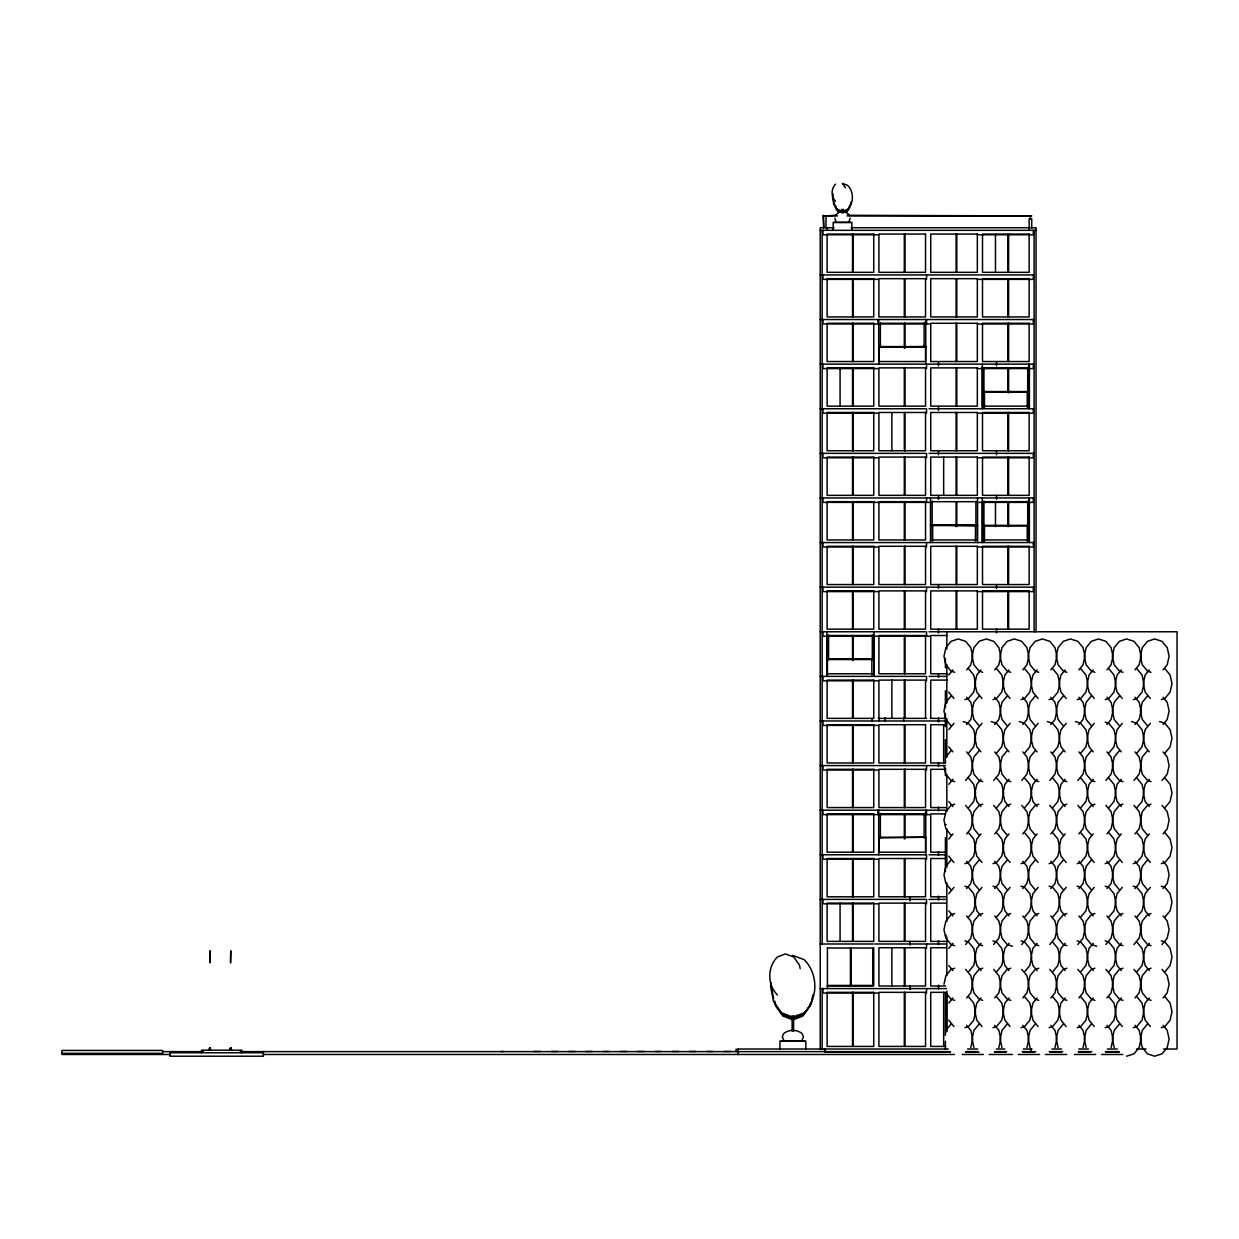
<?xml version="1.0" encoding="UTF-8"?>
<svg xmlns="http://www.w3.org/2000/svg" width="1239" height="1239" viewBox="0 0 1239 1239"><rect width="100%" height="100%" fill="white"/><g stroke="black" fill="none" stroke-linecap="round" stroke-linejoin="round"><path stroke-width="1.5" d="M833.119 193.888L832.453 197.342L833.785 204.249L837.425 209.329L842.412 211.25L847.615 209.329C854.027 202.948 854.027 191.735 847.615 185.354L842.412 183.449M849.629 205.442L848.978 208.833L846.283 212.597M850.992 202.034L850.124 206.541L846.949 210.971L842.613 212.628L838.091 210.971L834.916 206.541L834.048 202.034M771.2 982.821L770.55 986.229L773.508 1001.546L781.577 1012.821L792.65 1017.049L804.173 1012.821C818.39 998.68 818.39 973.792 804.173 959.652L792.65 955.408M810.631 1002.754L809.981 1006.13L802.857 1016.073L793.084 1019.805M812.861 994.824L811.127 1003.838L803.522 1014.447L793.099 1018.427M943.979 984.277L945.884 975.697L951.072 969.378L954.634 968.201M1031.034 683.556L1032.923 674.976L1037.089 669.927M970.818 1047.528L972.708 1038.948L970.818 1030.368L966.652 1025.319M998.866 1047.528L1000.771 1038.948L998.866 1030.368L994.716 1025.319M1031.406 900.552L1032.923 893.675L1038.127 887.372M1031.406 955.223L1032.923 948.362L1037.089 943.313M1026.93 1047.528L1028.835 1038.948L1026.93 1030.368L1022.764 1025.319M1054.993 1047.528L1056.882 1038.948L1054.993 1030.368L1050.827 1025.319M1083.041 1047.528L1084.946 1038.948L1083.041 1030.368L1078.89 1025.319M1111.104 1047.528L1113.009 1038.948L1111.104 1030.368L1106.938 1025.319M849.164 221.316L850.171 218.095M802.067 1040.017L803.476 1036.795L802.067 1033.574C796.909 1029.299 788.856 1029.299 783.683 1033.574L782.289 1036.795L783.683 1040.017M835.551 184.146C830.951 188.684 830.951 196.738 835.551 201.276M948.749 674.976L952.915 669.927M966.652 669.85L970.818 664.801L972.708 656.221L970.818 647.641L965.615 641.322L958.196 638.952L951.072 641.322L945.884 647.641L943.979 656.221L945.884 664.801L951.072 671.104L954.634 672.297M951.072 696.008L945.884 702.312L943.979 710.892L945.884 719.472L951.072 725.791M980.978 669.927L976.812 674.976L974.907 683.556L976.812 692.136L982.016 698.455M994.716 669.85L998.866 664.801L1000.771 656.221L998.866 647.641L993.678 641.322L986.259 638.952L979.135 641.322L973.931 647.641L972.042 656.221L973.931 664.801L979.135 671.104L982.697 672.297M948.749 729.647L953.953 723.344M979.135 696.008L973.931 702.312L972.042 710.892L973.931 719.472L979.135 725.791M1009.026 669.927L1004.875 674.976L1002.971 683.556L1004.875 692.136L1010.064 698.455M966.652 724.521L970.818 719.472L972.708 710.892L970.818 702.312L966.652 697.263M945.884 756.983L951.072 750.679M1022.764 669.85L1026.93 664.801L1028.835 656.221L1026.93 647.641L1021.726 641.322L1014.307 638.952L1007.199 641.322L1001.995 647.641L1000.09 656.221L1001.995 664.801L1007.199 671.104L1010.745 672.297M982.016 723.344L976.812 729.647L974.907 738.227L976.812 746.807L980.978 751.856M1007.199 696.008L1001.995 702.312L1000.09 710.892L1001.995 719.472L1007.199 725.791M968.495 753.126L973.699 746.807L975.589 738.227L973.699 729.647L968.495 723.344L963.152 721.563M994.716 724.521L998.866 719.472L1000.771 710.892L998.866 702.312L994.716 697.263M948.749 784.333L952.915 779.285M979.135 750.679L973.931 756.983L972.042 765.578L973.931 774.158L979.135 780.462L982.697 781.654M1050.827 669.85L1054.993 664.801L1056.882 656.221L1054.993 647.641L1049.789 641.322L1042.371 638.952L1035.246 641.322L1030.043 647.641L1028.153 656.221L1030.043 664.801L1035.246 671.104L1038.809 672.297M1010.064 723.344L1004.875 729.647L1002.971 738.227L1004.875 746.807L1009.026 751.856M965.615 780.462L970.818 774.158L972.708 765.578L970.818 756.983L966.652 751.934M1035.246 696.008L1030.043 702.312L1028.153 710.892L1030.043 719.472L1035.246 725.791M996.559 753.126L1001.747 746.807L1003.652 738.227L1001.747 729.647L996.559 723.344L991.215 721.563M1065.137 669.927L1060.987 674.976L1059.082 683.556L1060.987 692.136L1066.19 698.455M1022.764 724.521L1026.93 719.472L1028.835 710.892L1026.93 702.312L1022.764 697.263M980.978 779.285L976.812 784.333L974.907 792.914L976.812 801.494L980.978 806.543M1007.199 750.679L1001.995 756.983L1000.09 765.578L1001.995 774.158L1007.199 780.462L1010.745 781.654M1078.89 669.85L1083.041 664.801L1084.946 656.221L1083.041 647.641L1077.853 641.322L1070.434 638.952L1063.31 641.322L1058.106 647.641L1056.201 656.221L1058.106 664.801L1063.31 671.104L1066.872 672.297M968.495 807.797L973.699 801.494L975.589 792.914L973.699 784.333L968.495 778.015M1038.127 723.344L1032.923 729.647L1031.034 738.227L1032.923 746.807L1037.089 751.856M993.678 780.462L998.866 774.158L1000.771 765.578L998.866 756.983L994.716 751.934M1063.31 696.008L1058.106 702.312L1056.201 710.892L1058.106 719.472L1063.31 725.791M948.749 839.004L952.915 833.955M1024.607 753.126L1029.81 746.807L1031.7 738.227L1029.81 729.647L1024.607 723.344L1019.263 721.563M1093.201 669.927L1089.05 674.976L1087.145 683.556L1089.05 692.136L1094.238 698.455M1050.827 724.521L1054.993 719.472L1056.882 710.892L1054.993 702.312L1050.827 697.263M1009.026 779.285L1004.875 784.333L1002.971 792.914L1004.875 801.494L1009.026 806.543M966.652 833.878L970.818 828.829L972.708 820.249L970.818 811.669L965.615 805.35M1035.246 750.679L1030.043 756.983L1028.153 765.578L1030.043 774.158L1035.246 780.462L1038.809 781.654M1106.938 669.85L1111.104 664.801L1113.009 656.221L1111.104 647.641L1105.9 641.322L1098.482 638.952L1091.358 641.322L1086.169 647.641L1084.264 656.221L1086.169 664.801L1091.358 671.104L1094.92 672.297M951.072 860.036L945.884 866.34L943.979 874.92L945.884 883.5L951.072 889.819M996.559 807.797L1001.747 801.494L1003.652 792.914L1001.747 784.333L996.559 778.015M1066.19 723.344L1060.987 729.647L1059.082 738.227L1060.987 746.807L1065.137 751.856M1021.726 780.462L1026.93 774.158L1028.835 765.578L1026.93 756.983L1022.764 751.934M1091.358 696.008L1086.169 702.312L1084.264 710.892L1086.169 719.472L1091.358 725.791M980.978 833.955L976.812 839.004L974.907 847.584L976.812 856.164L982.016 862.483M1052.67 753.126L1057.858 746.807L1059.763 738.227L1057.858 729.647L1052.67 723.344L1047.327 721.563M1121.264 669.927L1117.098 674.976L1115.193 683.556L1117.098 692.136L1122.302 698.455M1078.89 724.521L1083.041 719.472L1084.946 710.892L1083.041 702.312L1078.89 697.263M1037.089 779.285L1032.923 784.333L1031.034 792.914L1032.923 801.494L1037.089 806.543M994.716 833.878L998.866 828.829L1000.771 820.249L998.866 811.669L993.678 805.35M1063.31 750.679L1058.106 756.983L1056.201 765.578L1058.106 774.158L1063.31 780.462L1066.872 781.654M948.749 893.675L953.953 887.372M1135.001 669.85L1139.152 664.801L1141.057 656.221L1139.152 647.641L1133.964 641.322L1126.545 638.952L1119.421 641.322L1114.217 647.641L1112.328 656.221L1114.217 664.801L1119.421 671.104L1122.983 672.297M979.135 860.036L973.931 866.34L972.042 874.92L973.931 883.5L979.135 889.819M1024.607 807.797L1029.81 801.494L1031.7 792.914L1029.81 784.333L1024.607 778.015M1094.238 723.344L1089.05 729.647L1087.145 738.227L1089.05 746.807L1093.201 751.856M1049.789 780.462L1054.993 774.158L1056.882 765.578L1054.993 756.983L1050.827 751.934M1119.421 696.008L1114.217 702.312L1112.328 710.892L1114.217 719.472L1119.421 725.791M1009.026 833.955L1004.875 839.004L1002.971 847.584L1004.875 856.164L1010.064 862.483M966.652 888.549L970.818 883.5L972.708 874.92L970.818 866.34L966.652 861.291M1080.718 753.126L1085.922 746.807L1087.827 738.227L1085.922 729.647L1080.718 723.344L1075.39 721.563M1149.312 669.927L1145.161 674.976L1143.256 683.556L1145.161 692.136L1150.35 698.455M1106.938 724.521L1111.104 719.472L1113.009 710.892L1111.104 702.312L1106.938 697.263M1065.137 779.285L1060.987 784.333L1059.082 792.914L1060.987 801.494L1065.137 806.543M1022.764 833.878L1026.93 828.829L1028.835 820.249L1026.93 811.669L1021.726 805.35M1091.358 750.679L1086.169 756.983L1084.264 765.578L1086.169 774.158L1091.358 780.462L1094.92 781.654M982.016 887.372L976.812 893.675L974.907 902.255L976.812 910.835L980.978 915.884M1163.065 669.85L1167.215 664.801L1169.12 656.221L1167.215 647.641L1162.012 641.322L1154.593 638.952L1147.484 641.322L1142.281 647.641L1140.376 656.221L1142.281 664.801L1147.484 671.104L1151.031 672.297M1007.199 860.036L1001.995 866.34L1000.09 874.92L1001.995 883.5L1007.199 889.819M1052.67 807.797L1057.858 801.494L1059.763 792.914L1057.858 784.333L1052.67 778.015M1122.302 723.344L1117.098 729.647L1115.193 738.227L1117.098 746.807L1121.264 751.856M1077.853 780.462L1083.041 774.158L1084.946 765.578L1083.041 756.983L1078.89 751.934M1147.484 696.008L1142.281 702.312L1140.376 710.892L1142.281 719.472L1147.484 725.791M968.495 917.154L973.699 910.835L975.589 902.255L973.699 893.675L968.495 887.372L964.933 886.179M1037.089 833.955L1032.923 839.004L1031.034 847.584L1032.923 856.164L1038.127 862.483M994.716 888.549L998.866 883.5L1000.771 874.92L998.866 866.34L994.716 861.291M1108.781 753.126L1113.985 746.807L1115.874 738.227L1113.985 729.647L1108.781 723.344L1105.219 722.151M948.749 948.362L952.915 943.313M1135.001 724.521L1139.152 719.472L1141.057 710.892L1139.152 702.312L1135.001 697.263M1093.201 779.285L1089.05 784.333L1087.145 792.914L1089.05 801.494L1093.201 806.543M1050.827 833.878L1054.993 828.829L1056.882 820.249L1054.993 811.669L1049.789 805.35M1119.421 750.679L1114.217 756.983L1112.328 765.578L1114.217 774.158L1119.421 780.462L1122.983 781.654M1010.064 887.372L1004.875 893.675L1002.971 902.255L1004.875 910.835L1009.026 915.884M965.615 944.49L970.818 938.186L972.708 929.591L970.818 921.011L966.652 915.962M1035.246 860.036L1030.043 866.34L1028.153 874.92L1030.043 883.5L1035.246 889.819M1080.718 807.797L1085.922 801.494L1087.827 792.914L1085.922 784.333L1080.718 778.015M1150.35 723.344L1145.161 729.647L1143.256 738.227L1145.161 746.807L1149.312 751.856M1105.9 780.462L1111.104 774.158L1113.009 765.578L1111.104 756.983L1106.938 751.934M996.559 917.154L1001.747 910.835L1003.652 902.255L1001.747 893.675L996.559 887.372L992.997 886.179M1065.137 833.955L1060.987 839.004L1059.082 847.584L1060.987 856.164L1066.19 862.483M1022.764 888.549L1026.93 883.5L1028.835 874.92L1026.93 866.34L1022.764 861.291M1136.844 753.126L1142.033 746.807L1143.938 738.227L1142.033 729.647L1136.844 723.344L1131.501 721.563M980.978 943.313L976.812 948.362L974.907 956.942L976.812 965.522L980.978 970.571M1163.065 724.521L1167.215 719.472L1169.12 710.892L1167.215 702.312L1163.065 697.263M1121.264 779.285L1117.098 784.333L1115.193 792.914L1117.098 801.494L1121.264 806.543M1078.89 833.878L1083.041 828.829L1084.946 820.249L1083.041 811.669L1077.853 805.35M1147.484 750.679L1142.281 756.983L1140.376 765.578L1142.281 774.158L1147.484 780.462L1151.031 781.654M968.495 971.825L973.699 965.522L975.589 956.942L973.699 948.362L968.495 942.043L964.933 940.85M993.678 944.49L998.866 938.186L1000.771 929.591L998.866 921.011L994.716 915.962M1063.31 860.036L1058.106 866.34L1056.201 874.92L1058.106 883.5L1063.31 889.819M1108.781 807.797L1113.985 801.494L1115.874 792.914L1113.985 784.333L1108.781 778.015M948.749 1003.032L952.915 997.984M1133.964 780.462L1139.152 774.158L1141.057 765.578L1139.152 756.983L1135.001 751.934M1024.607 917.154L1029.81 910.835L1031.7 902.255L1029.81 893.675L1024.607 887.372L1021.044 886.179M1093.201 833.955L1089.05 839.004L1087.145 847.584L1089.05 856.164L1094.238 862.483M1050.827 888.549L1054.993 883.5L1056.882 874.92L1054.993 866.34L1050.827 861.291M1164.892 753.126L1170.096 746.807L1172.001 738.227L1170.096 729.647L1164.892 723.344L1159.549 721.563M1009.026 943.313L1004.875 948.362L1002.971 956.942L1004.875 965.522L1009.026 970.571M966.652 997.906L970.818 992.857L972.708 984.277L970.818 975.697L965.615 969.378M1149.312 779.285L1145.161 784.333L1143.256 792.914L1145.161 801.494L1149.312 806.543M1106.938 833.878L1111.104 828.829L1113.009 820.249L1111.104 811.669L1105.9 805.35M945.884 1030.368L951.072 1024.064M996.559 971.825L1001.747 965.522L1003.652 956.942L1001.747 948.362L996.559 942.043L992.997 940.85M1066.19 887.372L1060.987 893.675L1059.082 902.255L1060.987 910.835L1065.137 915.884M1021.726 944.49L1026.93 938.186L1028.835 929.591L1026.93 921.011L1022.764 915.962M1091.358 860.036L1086.169 866.34L1084.264 874.92L1086.169 883.5L1091.358 889.819M1136.844 807.797L1142.033 801.494L1143.938 792.914L1142.033 784.333L1136.844 778.015M980.978 997.984L976.812 1003.032L974.907 1011.613L976.812 1020.193L982.016 1026.512M1162.012 780.462L1167.215 774.158L1169.12 765.578L1167.215 756.983L1163.065 751.934M1052.67 917.154L1057.858 910.835L1059.763 902.255L1057.858 893.675L1052.67 887.372L1049.108 886.179M1121.264 833.955L1117.098 839.004L1115.193 847.584L1117.098 856.164L1122.302 862.483M1078.89 888.549L1083.041 883.5L1084.946 874.92L1083.041 866.34L1078.89 861.291M994.716 997.906L998.866 992.857L1000.771 984.277L998.866 975.697L993.678 969.378M1135.001 833.878L1139.152 828.829L1141.057 820.249L1139.152 811.669L1133.964 805.35M979.135 1024.064L973.931 1030.368L972.042 1038.948L973.931 1047.528M1024.607 971.825L1029.81 965.522L1031.7 956.942L1029.81 948.362L1024.607 942.043L1021.044 940.85M1094.238 887.372L1089.05 893.675L1087.145 902.255L1089.05 910.835L1093.201 915.884M1049.789 944.49L1054.993 938.186L1056.882 929.591L1054.993 921.011L1050.827 915.962M1119.421 860.036L1114.217 866.34L1112.328 874.92L1114.217 883.5L1119.421 889.819M1164.892 807.797L1170.096 801.494L1172.001 792.914L1170.096 784.333L1164.892 778.015M1009.026 997.984L1004.875 1003.032L1002.971 1011.613L1004.875 1020.193L1010.064 1026.512M1080.718 917.154L1085.922 910.835L1087.827 902.255L1085.922 893.675L1080.718 887.372L1077.171 886.179M1149.312 833.955L1145.161 839.004L1143.256 847.584L1145.161 856.164L1150.35 862.483M1106.938 888.549L1111.104 883.5L1113.009 874.92L1111.104 866.34L1106.938 861.291M1065.137 943.313L1060.987 948.362L1059.082 956.942L1060.987 965.522L1065.137 970.571M1022.764 997.906L1026.93 992.857L1028.835 984.277L1026.93 975.697L1021.726 969.378M1163.065 833.878L1167.215 828.829L1169.12 820.249L1167.215 811.669L1162.012 805.35M1007.199 1024.064L1001.995 1030.368L1000.09 1038.948L1001.995 1047.528M1052.67 971.825L1057.858 965.522L1059.763 956.942L1057.858 948.362L1052.67 942.043M1122.302 887.372L1117.098 893.675L1115.193 902.255L1117.098 910.835L1121.264 915.884M1077.853 944.49L1083.041 938.186L1084.946 929.591L1083.041 921.011L1078.89 915.962M1147.484 860.036L1142.281 866.34L1140.376 874.92L1142.281 883.5L1147.484 889.819M1037.089 997.984L1032.923 1003.032L1031.034 1011.613L1032.923 1020.193L1038.127 1026.512M1108.781 917.154L1113.985 910.835L1115.874 902.255L1113.985 893.675L1108.781 887.372L1105.219 886.179M1135.001 888.549L1139.152 883.5L1141.057 874.92L1139.152 866.34L1135.001 861.291M1093.201 943.313L1089.05 948.362L1087.145 956.942L1089.05 965.522L1093.201 970.571M1050.827 997.906L1054.993 992.857L1056.882 984.277L1054.993 975.697L1049.789 969.378M1035.246 1024.064L1030.043 1030.368L1028.153 1038.948L1030.043 1047.528M1080.718 971.825L1085.922 965.522L1087.827 956.942L1085.922 948.362L1080.718 942.043L1077.171 940.85M1150.35 887.372L1145.161 893.675L1143.256 902.255L1145.161 910.835L1149.312 915.884M1105.9 944.49L1111.104 938.186L1113.009 929.591L1111.104 921.011L1106.938 915.962M1065.137 997.984L1060.987 1003.032L1059.082 1011.613L1060.987 1020.193L1066.19 1026.512M1136.844 917.154L1142.033 910.835L1143.938 902.255L1142.033 893.675L1136.844 887.372L1133.282 886.179M1163.065 888.549L1167.215 883.5L1169.12 874.92L1167.215 866.34L1163.065 861.291M1121.264 943.313L1117.098 948.362L1115.193 956.942L1117.098 965.522L1121.264 970.571M1078.89 997.906L1083.041 992.857L1084.946 984.277L1083.041 975.697L1077.853 969.378M1063.31 1024.064L1058.106 1030.368L1056.201 1038.948L1058.106 1047.528M1108.781 971.825L1113.985 965.522L1115.874 956.942L1113.985 948.362L1108.781 942.043L1105.219 940.85M1133.964 944.49L1139.152 938.186L1141.057 929.591L1139.152 921.011L1135.001 915.962M1093.201 997.984L1089.05 1003.032L1087.145 1011.613L1089.05 1020.193L1094.238 1026.512M1164.892 917.154L1170.096 910.835L1172.001 902.255L1170.096 893.675L1164.892 887.372L1161.33 886.179M1149.312 943.313L1145.161 948.362L1143.256 956.942L1145.161 965.522L1149.312 970.571M1106.938 997.906L1111.104 992.857L1113.009 984.277L1111.104 975.697L1105.9 969.378M1091.358 1024.064L1086.169 1030.368L1084.264 1038.948L1086.169 1047.528M1136.844 971.825L1142.033 965.522L1143.938 956.942L1142.033 948.362L1136.844 942.043M1162.012 944.49L1167.215 938.186L1169.12 929.591L1167.215 921.011L1163.065 915.962M1121.264 997.984L1117.098 1003.032L1115.193 1011.613L1117.098 1020.193L1122.302 1026.512M1135.001 997.906L1139.152 992.857L1141.057 984.277L1139.152 975.697L1133.964 969.378M1119.421 1024.064L1114.217 1030.368L1112.328 1038.948L1114.217 1047.528M1164.892 971.825L1170.096 965.522L1172.001 956.942L1170.096 948.362L1164.892 942.043L1161.33 940.85M1149.312 997.984L1145.161 1003.032L1143.256 1011.613L1145.161 1020.193L1150.35 1026.512M1163.065 997.906L1167.215 992.857L1169.12 984.277L1167.215 975.697L1162.012 969.378M1147.484 1024.064L1142.281 1030.368L1140.376 1038.948L1142.281 1047.528L1147.484 1053.847L1154.593 1056.217L1162.012 1053.847L1167.215 1047.528L1169.12 1038.948L1167.215 1030.368L1163.065 1025.319M835.876 214.874L838.648 212.504L842.443 211.621L846.392 212.504L849.164 214.874M964.933 699.632L968.495 698.455L973.699 692.136L975.589 683.556L973.699 674.976L968.495 668.657M992.997 699.632L996.559 698.455L1001.747 692.136L1003.652 683.556L1001.747 674.976L996.559 668.657M1021.044 699.632L1024.607 698.455L1029.81 692.136L1031.7 683.556L1029.81 674.976L1024.607 668.657M1049.108 699.632L1052.67 698.455L1057.858 692.136L1059.763 683.556L1057.858 674.976L1052.67 668.657M1077.171 699.632L1080.718 698.455L1085.922 692.136L1087.827 683.556L1085.922 674.976L1080.718 668.657M1105.219 699.632L1108.781 698.455L1113.985 692.136L1115.874 683.556L1113.985 674.976L1108.781 668.657M1133.282 699.632L1136.844 698.455L1142.033 692.136L1143.938 683.556L1142.033 674.976L1136.844 668.657M1161.33 699.632L1164.892 698.455L1170.096 692.136L1172.001 683.556L1170.096 674.976L1164.892 668.657M954.634 804.173L951.072 805.35L945.884 811.669L943.979 820.249L945.884 828.829L951.072 835.132M982.697 804.173L979.135 805.35L973.931 811.669L972.042 820.249L973.931 828.829L979.135 835.132M1010.745 804.173L1007.199 805.35L1001.995 811.669L1000.09 820.249L1001.995 828.829L1007.199 835.132M1038.809 804.173L1035.246 805.35L1030.043 811.669L1028.153 820.249L1030.043 828.829L1035.246 835.132M1066.872 804.173L1063.31 805.35L1058.106 811.669L1056.201 820.249L1058.106 828.829L1063.31 835.132M1094.92 804.173L1091.358 805.35L1086.169 811.669L1084.264 820.249L1086.169 828.829L1091.358 835.132M1122.983 804.173L1119.421 805.35L1114.217 811.669L1112.328 820.249L1114.217 828.829L1119.421 835.132M964.933 863.66L968.495 862.483L973.699 856.164L975.589 847.584L973.699 839.004L968.495 832.685M1151.031 804.173L1147.484 805.35L1142.281 811.669L1140.376 820.249L1142.281 828.829L1147.484 835.132M992.997 863.66L996.559 862.483L1001.747 856.164L1003.652 847.584L1001.747 839.004L996.559 832.685M1021.044 863.66L1024.607 862.483L1029.81 856.164L1031.7 847.584L1029.81 839.004L1024.607 832.685M1049.108 863.66L1052.67 862.483L1057.858 856.164L1059.763 847.584L1057.858 839.004L1052.67 832.685M1077.171 863.66L1080.718 862.483L1085.922 856.164L1087.827 847.584L1085.922 839.004L1080.718 832.685M954.634 913.515L951.072 914.707L945.884 921.011L943.979 929.591L945.884 938.186L951.072 944.49L954.634 945.682M1105.219 863.66L1108.781 862.483L1113.985 856.164L1115.874 847.584L1113.985 839.004L1108.781 832.685M982.697 913.515L979.135 914.707L973.931 921.011L972.042 929.591L973.931 938.186L979.135 944.49L982.697 945.682M1133.282 863.66L1136.844 862.483L1142.033 856.164L1143.938 847.584L1142.033 839.004L1136.844 832.685M1010.745 913.515L1007.199 914.707L1001.995 921.011L1000.09 929.591L1001.995 938.186L1007.199 944.49L1012.526 946.271M1161.33 863.66L1164.892 862.483L1170.096 856.164L1172.001 847.584L1170.096 839.004L1164.892 832.685M1038.809 913.515L1035.246 914.707L1030.043 921.011L1028.153 929.591L1030.043 938.186L1035.246 944.49L1038.809 945.682M1066.872 913.515L1063.31 914.707L1058.106 921.011L1056.201 929.591L1058.106 938.186L1063.31 944.49L1066.872 945.682M1094.92 913.515L1091.358 914.707L1086.169 921.011L1084.264 929.591L1086.169 938.186L1091.358 944.49L1096.701 946.271M1122.983 913.515L1119.421 914.707L1114.217 921.011L1112.328 929.591L1114.217 938.186L1119.421 944.49L1122.983 945.682M982.697 968.201L979.135 969.378L973.931 975.697L972.042 984.277L973.931 992.857L979.135 999.161L982.697 1000.353M1151.031 913.515L1147.484 914.707L1142.281 921.011L1140.376 929.591L1142.281 938.186L1147.484 944.49L1151.031 945.682M1010.745 968.201L1007.199 969.378L1001.995 975.697L1000.09 984.277L1001.995 992.857L1007.199 999.161L1010.745 1000.353M1038.809 968.201L1035.246 969.378L1030.043 975.697L1028.153 984.277L1030.043 992.857L1035.246 999.161L1038.809 1000.353M1066.872 968.201L1063.31 969.378L1058.106 975.697L1056.201 984.277L1058.106 992.857L1063.31 999.161L1066.872 1000.353M1094.92 968.201L1091.358 969.378L1086.169 975.697L1084.264 984.277L1086.169 992.857L1091.358 999.161L1094.92 1000.353M1122.983 968.201L1119.421 969.378L1114.217 975.697L1112.328 984.277L1114.217 992.857L1119.421 999.161L1122.983 1000.353M964.933 1027.689L968.495 1026.512L973.699 1020.193L975.589 1011.613L973.699 1003.032L968.495 996.714M1151.031 968.201L1147.484 969.378L1142.281 975.697L1140.376 984.277L1142.281 992.857L1147.484 999.161L1151.031 1000.353M992.997 1027.689L996.559 1026.512L1001.747 1020.193L1003.652 1011.613L1001.747 1003.032L996.559 996.714M1021.044 1027.689L1024.607 1026.512L1029.81 1020.193L1031.7 1011.613L1029.81 1003.032L1024.607 996.714M1049.108 1027.689L1052.67 1026.512L1057.858 1020.193L1059.763 1011.613L1057.858 1003.032L1052.67 996.714M1077.171 1027.689L1080.718 1026.512L1085.922 1020.193L1087.827 1011.613L1085.922 1003.032L1080.718 996.714M1105.219 1027.689L1108.781 1026.512L1113.985 1020.193L1115.874 1011.613L1113.985 1003.032L1108.781 996.714M1133.282 1027.689L1136.844 1026.512L1142.033 1020.193L1143.938 1011.613L1142.033 1003.032L1136.844 996.714M1161.33 1027.689L1164.892 1026.512L1170.096 1020.193L1172.001 1011.613L1170.096 1003.032L1164.892 996.714M836.046 215.292L824.539 215.927L837.533 215.927M847.553 215.292L1031.731 215.927L847.182 215.927M834.126 227.728L820.218 227.728L820.218 1049.015M851.038 227.728L1036.036 227.728L1036.036 631.766M820.218 230.33L1036.036 230.33M877.909 234.76L822.959 234.76L822.959 230.33M978.345 234.76L1033.311 234.76L1033.311 230.33M820.218 274.934L1034.1 274.934M877.909 279.364L822.959 279.364L822.959 274.934M978.345 279.364L1033.311 279.364L1033.311 274.934M820.218 319.538L1034.1 319.538M880.79 323.271L925.548 323.271M929.715 323.968L822.959 323.968L822.959 319.538M978.345 323.968L1033.311 323.968L1033.311 319.538M878.637 346.579L925.827 346.579L878.637 347.307M820.218 364.142L1034.1 364.142M982.512 367.875L1027.27 367.875M877.909 368.572L822.959 368.572L822.959 364.142M978.345 368.572L1033.311 368.572L1033.311 364.142M983.812 392.19L1027.921 392.19M984.386 406.144L1027.27 406.144M820.218 408.746L925.254 408.746M929.095 408.746L1034.1 408.746M877.909 413.176L822.959 413.176L822.959 408.746M978.345 413.176L1033.311 413.176L1033.311 408.746M820.218 453.35L925.254 453.35M929.095 453.35L1034.1 453.35M877.909 457.78L822.959 457.78L822.959 453.35M978.345 457.78L1033.311 457.78L1033.311 453.35M820.218 497.954L1034.1 497.954M930.721 501.687L977.339 501.687M982.512 501.687L1027.27 501.687M929.715 502.384L822.959 502.384L822.959 497.954M978.345 502.384L1033.311 502.384L1033.311 497.954M977.633 524.995L930.427 524.995L977.633 525.723M983.812 526.002L1027.921 526.002M984.37 539.956L1027.27 539.956M820.218 542.558L1034.1 542.558M877.909 546.988L822.959 546.988L822.959 542.558M978.345 546.988L1033.311 546.988L1033.311 542.558M820.218 587.162L1034.1 587.162M877.909 591.592L822.959 591.592L822.959 587.162M978.345 591.592L1033.311 591.592L1033.311 587.162M820.218 631.766L925.254 631.766M929.095 631.766L1177.05 631.766L1177.05 1049.015L1163.514 1049.015M828.984 635.499L873.743 635.499M947.51 635.499L930.721 635.499L930.721 673.768L947.51 673.768M929.715 636.196L822.959 636.196L822.959 631.766M826.831 658.807L874.037 658.807M826.831 659.535L874.037 659.535M820.218 676.37L925.254 676.37M929.095 676.37L946.395 676.37M947.51 680.103L930.721 680.103L930.721 718.372M877.909 680.8L822.959 680.8L822.959 676.37M878.265 718.372L926.586 718.372M930.443 718.372L945.636 718.372M820.218 720.974L946.395 720.974M945.636 724.707L930.721 724.707L930.721 762.976L945.636 762.976M877.909 725.404L822.959 725.404L822.959 720.974M820.218 765.578L945.496 765.578M945.636 769.311L930.721 769.311L930.721 807.58L945.636 807.58M877.909 770.008L822.959 770.008L822.959 765.578M820.218 810.182L946.395 810.182M880.79 813.915L925.548 813.915M945.636 813.915L930.721 813.915L930.721 852.184L945.636 852.184M929.715 814.612L822.959 814.612L822.959 810.182M945.403 824.57L946.255 824.57M878.637 837.223L925.827 837.223L878.637 837.951M820.218 854.786L925.254 854.786M929.095 854.786L946.395 854.786M945.636 858.519L930.721 858.519L930.721 896.788L945.636 896.788M877.909 859.216L822.959 859.216L822.959 854.786M820.218 899.39L925.332 899.39M929.095 899.39L946.395 899.39M945.636 903.123L930.721 903.123L930.721 941.392L945.636 941.392M877.909 903.82L822.959 903.82L822.959 899.39M945.403 935.352L946.255 935.352M820.218 943.994L873.371 943.994M874.749 943.994L946.395 943.994M945.636 947.727L930.721 947.727L930.721 985.996L945.636 985.996M827.42 948.021L872.736 948.021L872.736 985.423L827.42 985.423M827.125 985.996L873.743 985.996L873.743 947.727M820.218 988.598L946.395 988.598M945.636 992.331L930.721 992.331L930.721 1046.428L945.636 1046.428M877.909 993.028L822.959 993.028L822.959 988.598M948.315 1049.015L738.212 1049.015L738.212 1054.482M967.551 1049.015L977.788 1049.015M996.388 1049.015L1004.875 1049.015M1023.321 1049.015L1031.963 1049.015M1051.957 1049.015L1061.56 1049.015M1078.859 1049.015L1088.477 1049.015M1107.403 1049.015L1117.299 1049.015M1136.426 1049.015L1146.09 1049.015M738.212 1049.309L736.043 1049.309L736.043 1051.617M162.619 1051.617L203.273 1051.617M240.056 1051.617L950.53 1051.617M966.017 1051.617L977.633 1051.617M995.056 1051.617L1006.672 1051.617M1022.16 1051.617L1035.711 1051.617M1049.263 1051.617L1062.799 1051.617M1078.286 1051.617L1091.838 1051.617M1105.389 1051.617L1118.941 1051.617M950.344 1052.19L825.251 1052.19L825.251 1049.015M965.46 1052.19L979.089 1052.19M994.298 1052.19L1006.006 1052.19M1023.12 1052.19L1034.658 1052.19M1050.037 1052.19L1061.56 1052.19M1078.859 1052.19L1090.397 1052.19M1105.777 1052.19L1119.235 1052.19M263.38 1052.763L169.867 1052.763L169.867 1056.217L263.38 1056.217L263.38 1051.617M61.95 1053.336L162.665 1053.336L162.665 1050.455L61.95 1050.455L61.95 1054.482L170.363 1054.482M263.288 1054.482L954.402 1054.482M962.145 1054.482L983.441 1054.482M989.249 1054.482L1012.48 1054.482M1018.288 1054.482L1039.583 1054.482M1045.391 1054.482L1066.671 1054.482M1074.414 1054.482L1095.71 1054.482M1101.517 1054.482L1122.813 1054.482M1126.545 1056.217L1133.964 1053.847L1139.152 1047.528L1141.057 1038.948L1139.152 1030.368L1135.001 1025.319M954.634 781.654L951.072 780.462L945.884 774.158L943.979 765.578M954.634 1000.353L951.072 999.161L945.884 992.857M792.666 1018.427L782.243 1014.447L774.638 1003.838M792.681 1019.805L782.909 1016.073L775.784 1006.13L774.809 1001.066M1038.127 698.455L1032.923 692.136L1031.406 685.275M948.749 692.136L953.953 698.455M948.749 746.807L952.915 751.856M948.749 801.494L952.915 806.543M1037.089 915.884L1032.923 910.835L1031.034 902.255M948.749 856.164L953.953 862.483M1037.089 970.571L1032.923 965.522L1031.034 956.942M948.749 910.835L952.915 915.884M948.749 965.522L952.915 970.571M948.749 1020.193L953.953 1026.512M842.876 184.146L845.494 187.77M777.426 994.948C767.22 984.866 767.22 967.039 777.426 956.973L785.371 953.937L793.657 956.973L799.465 965.011L800.177 968.666M838.757 212.597L836.062 208.833L835.411 205.442M834.869 218.095L835.876 221.316M771.866 989.419L773.601 998.433M1034.1 230.33L1034.1 631.766M1031.731 228.41L1031.731 218.807L1029.144 218.807L1029.144 228.41M1031.003 1049.015L1031.003 1052.19M1030.29 215.927L1030.29 219.303M1029.346 364.142L1029.346 408.746M1029.346 497.954L1029.346 542.558M1029.284 367.302L1029.284 407.306M1029.284 501.114L1029.284 541.118M1028.85 227.728L1028.85 230.33M1028.85 364.142L1028.85 368.572M1028.85 497.954L1028.85 502.384M1027.921 407.228L1027.843 391.539L983.812 391.539L983.812 407.228M1027.921 541.04L1027.843 525.351L983.812 525.351L983.812 541.04M1027.704 367.302L1027.704 406.578M1027.704 501.114L1027.704 540.39M1027.27 392.19L1027.27 407.228M1027.27 526.002L1027.27 541.04M1008.592 234.063L1008.592 272.332M1008.592 278.667L1008.592 316.936M1008.592 323.271L1008.592 361.54M1008.592 367.875L1008.592 392.748M1008.592 412.479L1008.592 450.748M1008.592 457.083L1008.592 495.352M1008.592 501.687L1008.592 526.56M1008.592 546.291L1008.592 584.56M1008.592 590.895L1008.592 629.164M1007.896 234.063L1007.896 272.332M1007.896 278.667L1007.896 316.936M1007.896 323.271L1007.896 361.54M1007.896 367.875L1007.896 392.748M1007.896 412.479L1007.896 450.748M1007.896 457.083L1007.896 495.352M1007.896 501.687L1007.896 526.56M1007.896 546.291L1007.896 584.56M1007.896 590.895L1007.896 629.164M996.512 361.927L996.512 365.799M996.512 450.965L996.512 454.837M996.512 495.476L996.512 499.348M996.512 584.514L996.512 588.386M996.512 629.025L996.512 632.897M995.475 234.063L995.475 272.332M995.475 501.687L995.475 526.56M984.463 392.19L984.463 407.228M984.463 526.002L984.463 541.04M983.952 367.302L983.952 407.306M983.952 501.114L983.952 541.118M982.372 367.302L982.372 407.306M982.372 501.114L982.372 541.118M982.31 364.142L982.31 408.746M982.31 497.954L982.31 542.558M977.556 497.954L977.556 542.558M975.898 501.114L975.898 525.878M975.465 526.002L975.465 541.04M956.787 234.063L956.787 272.332M956.787 278.667L956.787 316.936M956.787 323.271L956.787 361.54M956.787 367.875L956.787 406.144M956.787 412.479L956.787 450.748M956.787 457.083L956.787 495.352M956.787 501.687L956.787 526.56M956.787 546.291L956.787 584.56M956.787 590.895L956.787 629.164M956.105 234.063L956.105 272.332M956.105 278.667L956.105 316.936M956.105 323.271L956.105 361.54M956.105 367.875L956.105 406.144M956.105 412.479L956.105 450.748M956.105 457.083L956.105 495.352M956.105 501.687L956.105 526.56M956.105 546.291L956.105 584.56M956.105 590.895L956.105 629.164M946.828 631.766L946.828 649.143M946.828 664.6L946.828 703.241M946.828 718.682L946.828 757.323M946.828 774.716L946.828 811.421M946.828 828.798L946.828 867.439M946.828 882.896L946.828 921.522M946.828 936.978L946.828 975.62M946.828 991.076L946.828 1031.638M946.55 1031.607L946.55 992.904L945.403 992.904L945.403 1035.479M945.403 658.482L945.403 667.728M945.403 690.758L945.403 707.794M945.403 713.463L945.403 726.72M945.403 739.668L945.403 762.388M945.403 768.072L945.403 775.645M945.403 837.518L945.403 871.59M945.403 1041.287L945.403 1049.015M943.669 457.083L943.669 495.352M943.669 724.707L943.669 762.976M943.669 992.331L943.669 1046.428M938.496 361.927L938.496 365.799M938.496 406.454L938.496 410.326M938.496 450.965L938.496 454.837M938.496 495.476L938.496 499.348M938.496 584.514L938.496 588.386M938.496 629.025L938.496 632.897M938.496 673.536L938.496 677.408M938.496 718.062L938.496 721.934M938.496 762.574L938.496 766.445M938.496 807.085L938.496 810.956M938.496 851.611L938.496 855.483M938.496 896.122L938.496 899.994M938.496 940.633L938.496 944.505M938.496 985.144L938.496 989.016M932.657 526.002L932.657 541.04M932.162 501.114L932.162 525.878M930.504 497.954L930.504 542.558M926.555 274.934L926.555 279.364M926.555 319.538L926.555 323.968M926.555 364.142L926.555 368.572M926.555 408.746L926.555 413.176M926.555 453.35L926.555 457.78M926.555 497.954L926.555 502.384M926.555 542.558L926.555 546.988M926.555 587.162L926.555 591.592M926.555 631.766L926.555 636.196M926.555 676.37L926.555 680.8M926.555 765.578L926.555 770.008M926.555 810.182L926.555 814.612M926.555 854.786L926.555 859.216M926.555 899.39L926.555 903.82M926.555 943.994L926.555 948.424M926.555 988.598L926.555 993.028M925.75 319.538L925.75 364.142M925.75 810.182L925.75 854.786M925.548 718.372L925.548 680.103L878.916 680.103L878.916 718.372M925.548 837.796L925.548 852.184L878.916 852.184L878.916 837.796M924.108 322.698L924.108 347.462M924.108 813.342L924.108 838.106M909.999 897.082L909.999 900.939M909.999 941.33L909.999 945.171M909.999 985.563L909.999 989.403M904.997 234.063L904.997 272.332M904.997 278.667L904.997 316.936M904.997 323.271L904.997 348.144M904.997 367.875L904.997 406.144M904.997 412.479L904.997 450.748M904.997 457.083L904.997 495.352M904.997 501.687L904.997 539.956M904.997 546.291L904.997 584.56M904.997 590.895L904.997 629.164M904.997 635.499L904.997 673.768M904.997 680.103L904.997 718.372M904.997 724.707L904.997 762.976M904.997 769.311L904.997 807.58M904.997 813.915L904.997 838.788M904.997 858.519L904.997 896.788M904.997 903.123L904.997 941.392M904.997 947.727L904.997 985.996M904.997 992.331L904.997 1046.428M904.3 234.063L904.3 272.332M904.3 278.667L904.3 316.936M904.3 323.271L904.3 348.144M904.3 367.875L904.3 406.144M904.3 412.479L904.3 450.748M904.3 457.083L904.3 495.352M904.3 501.687L904.3 539.956M904.3 546.291L904.3 584.56M904.3 590.895L904.3 629.164M904.3 635.499L904.3 673.768M904.3 680.103L904.3 718.372M904.3 724.707L904.3 762.976M904.3 769.311L904.3 807.58M904.3 813.915L904.3 838.788M904.3 858.519L904.3 896.788M904.3 903.123L904.3 941.392M904.3 947.727L904.3 985.996M904.3 992.331L904.3 1046.428M903.665 717.799L903.665 720.974M891.879 412.479L891.879 450.748M891.879 680.103L891.879 718.372M891.879 947.727L891.879 985.996M884.971 717.799L884.971 720.974M880.356 322.698L880.356 347.462M880.356 813.342L880.356 838.106M879.21 718.372L879.21 720.974M878.714 319.538L878.714 364.142M878.714 810.182L878.714 854.786M877.909 319.538L877.909 323.968M877.909 810.182L877.909 814.612M873.96 631.766L873.96 676.37M873.882 634.926L873.743 673.768L827.125 673.768L827.125 659.38M872.302 634.926L872.302 659.69M871.869 659.814L871.869 674.852M872.024 718.372L872.024 720.974M853.191 234.063L853.191 272.332M853.191 278.667L853.191 316.936M853.191 323.271L853.191 361.54M853.191 367.875L853.191 406.144M853.191 412.479L853.191 450.748M853.191 457.083L853.191 495.352M853.191 501.687L853.191 539.956M853.191 546.291L853.191 584.56M853.191 590.895L853.191 629.164M853.191 635.499L853.191 660.372M853.191 680.103L853.191 718.372M853.191 724.707L853.191 762.976M853.191 769.311L853.191 807.58M853.191 813.915L853.191 852.184M853.191 858.519L853.191 896.788M853.191 903.123L853.191 941.392M853.191 992.331L853.191 1046.428M852.509 234.063L852.509 272.332M852.509 278.667L852.509 316.936M852.509 323.271L852.509 361.54M852.509 367.875L852.509 406.144M852.509 412.479L852.509 450.748M852.509 457.083L852.509 495.352M852.509 501.687L852.509 539.956M852.509 546.291L852.509 584.56M852.509 590.895L852.509 629.164M852.509 635.499L852.509 660.372M852.509 680.103L852.509 718.372M852.509 724.707L852.509 762.976M852.509 769.311L852.509 807.58M852.509 813.915L852.509 852.184M852.509 858.519L852.509 896.788M852.509 903.123L852.509 941.392M852.509 992.331L852.509 1046.428M851.874 230.33L851.874 222.416L833.166 222.416L833.166 230.33M851.131 948.021L851.131 985.423M850.728 222.416L834.312 222.416M850.434 948.021L850.434 985.423M843.232 209.283L843.232 212.876M841.808 209.283L841.808 212.876M840.073 367.875L840.073 406.144M840.073 903.123L840.073 941.392M828.566 634.926L828.566 659.69M827.42 227.728L827.42 230.33M827.42 635.483L827.42 676.37M827.42 947.711L827.42 988.598M826.909 631.766L826.909 676.37M825.979 215.927L825.979 227.728M824.539 1049.015L824.539 1051.617M823.904 227.728L823.099 215.292L823.749 215.927M823.532 215.927L823.532 227.728M822.154 230.33L822.154 943.994M822.154 988.598L822.154 1049.015M805.83 1049.015L805.83 1041.101L779.935 1041.101L779.935 1049.015M804.684 1041.101L781.081 1041.101M793.595 1015.732L793.595 1031.173M792.155 1015.732L792.155 1031.173M730.576 1051.462L723.808 1051.462M713.308 1051.462L706.555 1051.462M696.039 1051.462L689.287 1051.462M678.786 1051.462L672.018 1051.462M661.518 1051.462L654.75 1051.462M644.249 1051.462L637.481 1051.462M626.98 1051.462L620.212 1051.462M609.712 1051.462L602.959 1051.462M592.443 1051.462L585.691 1051.462M575.19 1051.462L568.422 1051.462M557.922 1051.462L551.154 1051.462M540.653 1051.462L533.885 1051.462M503.39 1051.477L500.788 1051.477M241.806 1052.763L241.806 1050.176L201.523 1050.176L201.523 1052.763M231.631 1050.176L229.463 1050.176M230.81 1048.442L230.81 1049.882M230.284 1048.442L230.284 1049.882M210.971 1050.176L208.818 1050.176M210.15 1048.442L210.15 1049.882M209.639 1048.442L209.639 1049.882M873.743 234.063L827.125 234.063L827.125 272.332L873.743 272.332L873.743 234.063M925.548 234.063L878.916 234.063L878.916 272.332L925.548 272.332L925.548 234.063M977.339 234.063L930.721 234.063L930.721 272.332L977.339 272.332L977.339 234.063M1029.144 234.063L982.512 234.063L982.512 272.332L1029.144 272.332L1029.144 234.063M873.743 278.667L827.125 278.667L827.125 316.936L873.743 316.936L873.743 278.667M925.548 278.667L878.916 278.667L878.916 316.936L925.548 316.936L925.548 278.667M977.339 278.667L930.721 278.667L930.721 316.936L977.339 316.936L977.339 278.667M1029.144 278.667L982.512 278.667L982.512 316.936L1029.144 316.936L1029.144 278.667M873.743 323.271L827.125 323.271L827.125 361.54L873.743 361.54L873.743 323.271M977.339 323.271L930.721 323.271L930.721 361.54L977.339 361.54L977.339 323.271M1029.144 323.271L982.512 323.271L982.512 361.54L1029.144 361.54L1029.144 323.271M925.548 347.152L878.916 347.152L878.916 361.54L925.548 361.54L925.548 347.152M873.743 367.875L827.125 367.875L827.125 406.144L873.743 406.144L873.743 367.875M925.548 367.875L878.916 367.875L878.916 406.144L925.548 406.144L925.548 367.875M977.339 367.875L930.721 367.875L930.721 406.144L977.339 406.144L977.339 367.875M873.743 412.479L827.125 412.479L827.125 450.748L873.743 450.748L873.743 412.479M925.548 412.479L878.916 412.479L878.916 450.748L925.548 450.748L925.548 412.479M977.339 412.479L930.721 412.479L930.721 450.748L977.339 450.748L977.339 412.479M1029.144 412.479L982.512 412.479L982.512 450.748L1029.144 450.748L1029.144 412.479M873.743 457.083L827.125 457.083L827.125 495.352L873.743 495.352L873.743 457.083M925.548 457.083L878.916 457.083L878.916 495.352L925.548 495.352L925.548 457.083M977.339 457.083L930.721 457.083L930.721 495.352L977.339 495.352L977.339 457.083M1029.144 457.083L982.512 457.083L982.512 495.352L1029.144 495.352L1029.144 457.083M873.743 501.687L827.125 501.687L827.125 539.956L873.743 539.956L873.743 501.687M925.548 501.687L878.916 501.687L878.916 539.956L925.548 539.956L925.548 501.687M977.339 525.568L930.721 525.568L930.721 539.956L977.339 539.956L977.339 525.568M873.743 546.291L827.125 546.291L827.125 584.56L873.743 584.56L873.743 546.291M925.548 546.291L878.916 546.291L878.916 584.56L925.548 584.56L925.548 546.291M977.339 546.291L930.721 546.291L930.721 584.56L977.339 584.56L977.339 546.291M1029.144 546.291L982.512 546.291L982.512 584.56L1029.144 584.56L1029.144 546.291M873.743 590.895L827.125 590.895L827.125 629.164L873.743 629.164L873.743 590.895M925.548 590.895L878.916 590.895L878.916 629.164L925.548 629.164L925.548 590.895M977.339 590.895L930.721 590.895L930.721 629.164L977.339 629.164L977.339 590.895M1029.144 590.895L982.512 590.895L982.512 629.164L1029.144 629.164L1029.144 590.895M925.548 635.499L878.916 635.499L878.916 673.768L925.548 673.768L925.548 635.499M873.743 680.103L827.125 680.103L827.125 718.372L873.743 718.372L873.743 680.103M873.743 724.707L827.125 724.707L827.125 762.976L873.743 762.976L873.743 724.707M925.548 724.707L878.916 724.707L878.916 762.976L925.548 762.976L925.548 724.707M873.743 769.311L827.125 769.311L827.125 807.58L873.743 807.58L873.743 769.311M925.548 769.311L878.916 769.311L878.916 807.58L925.548 807.58L925.548 769.311M873.743 813.915L827.125 813.915L827.125 852.184L873.743 852.184L873.743 813.915M873.743 858.519L827.125 858.519L827.125 896.788L873.743 896.788L873.743 858.519M925.548 858.519L878.916 858.519L878.916 896.788L925.548 896.788L925.548 858.519M873.743 903.123L827.125 903.123L827.125 941.392L873.743 941.392L873.743 903.123M925.548 903.123L878.916 903.123L878.916 941.392L925.548 941.392L925.548 903.123M925.548 947.727L878.916 947.727L878.916 985.996L925.548 985.996L925.548 947.727M210.103 950.979L209.902 962.688L210.103 950.979M230.748 950.979L230.547 962.688L230.748 950.979M873.743 992.331L827.125 992.331L827.125 1046.428L873.743 1046.428L873.743 992.331M925.548 992.331L878.916 992.331L878.916 1046.428L925.548 1046.428L925.548 992.331M210.413 1047.946L209.376 1048.442L210.413 1047.946M231.058 1047.946L230.02 1048.442L231.058 1047.946"/></g></svg>
